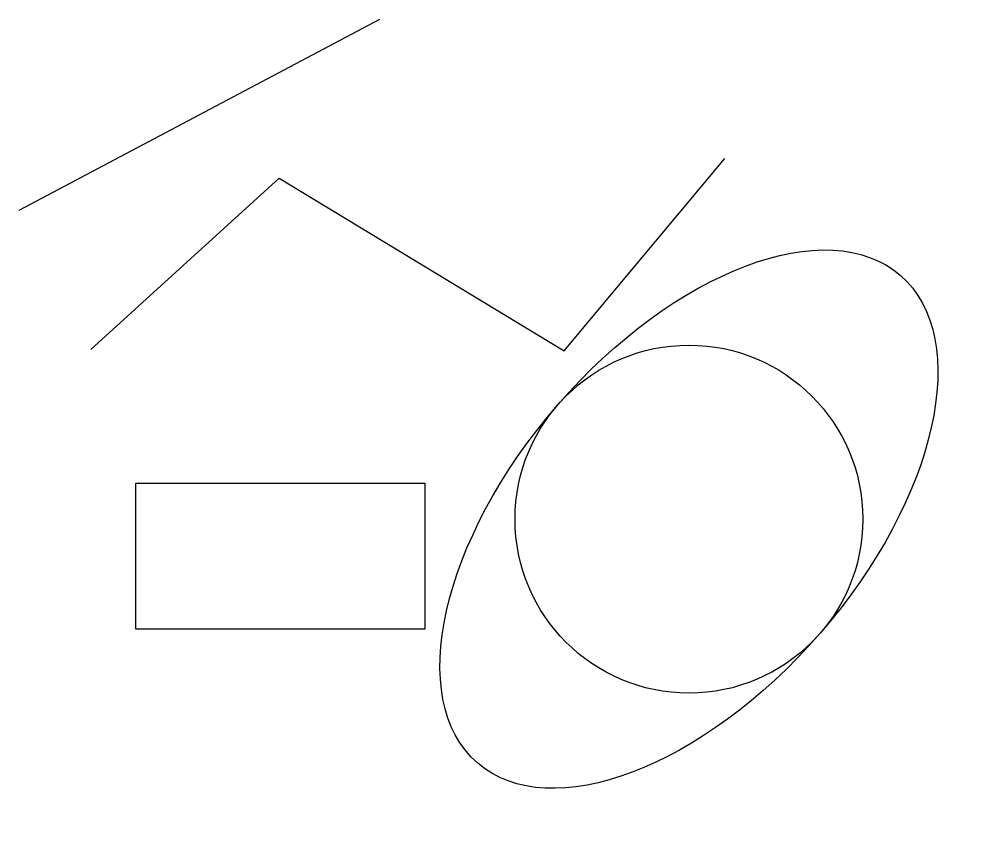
# Model space of a CAD drawing. Header units: millimetres. Extents: x 1293 to 3796, y 311 to 2427.
import ezdxf

# ---------------------------------------------------------------- set-up
doc = ezdxf.new("R2010")
doc.units = ezdxf.units.MM

msp = doc.modelspace()

# ---------------------------------------------------------------- linework, layer by layer
msp.add_line((1293.4, 1925.9), (2240.2, 2426.8))
msp.add_lwpolyline([(1481.4, 1560.7), (1975.7, 2009.4), (2724, 1557.2), (3145.2, 2061.5)])
msp.add_lwpolyline([(1599.7, 1209.4), (2358.6, 1209.4), (2358.6, 826.8), (1599.7, 826.8)], close=True)
msp.add_circle((3051.2, 1115.5), 456.3)
msp.add_ellipse((3051.2, 1115.5), major_axis=(554.9, 639.2), ratio=0.539113)

doc.saveas('drawing.dxf')
